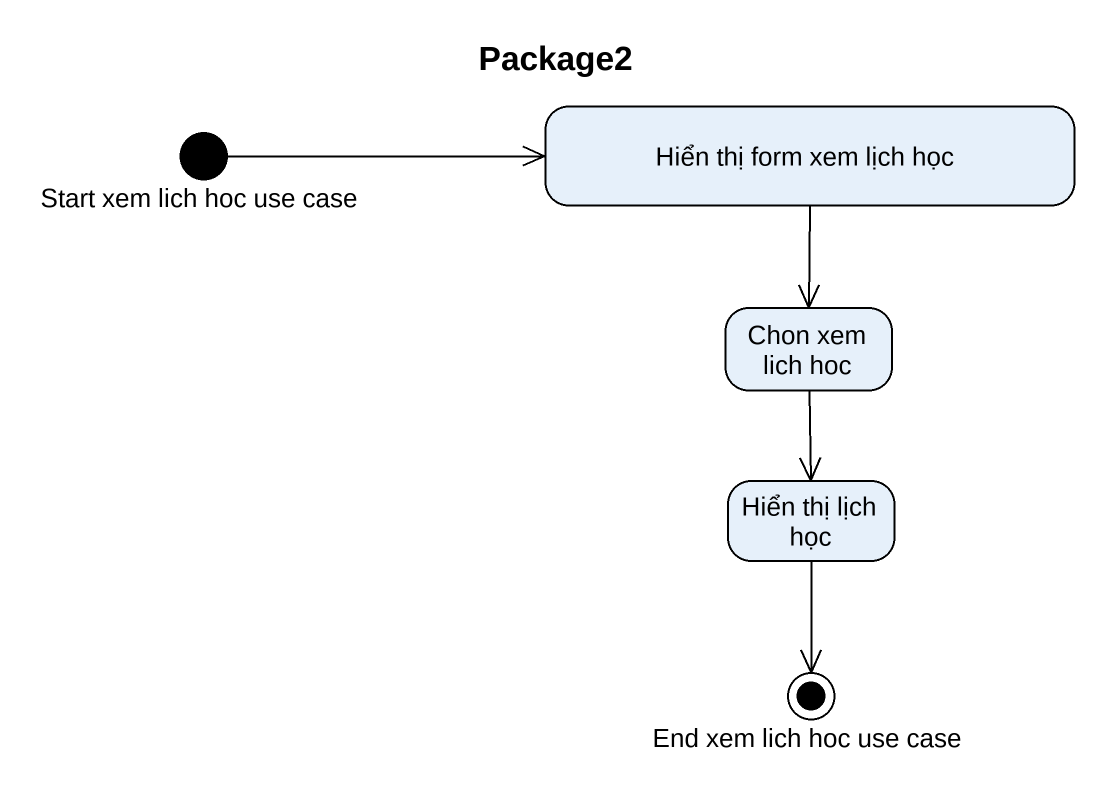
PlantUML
@startuml
title Package2
hide empty description
state "Hiển thị form xem lịch học" as Hiển_thị_form_xem_lịch_học
state "Start xem lich hoc use case" as Start_xem_lich_hoc_use_case <<start>>
state "Chon xem lich hoc" as Chon_xem_lich_hoc
state "Hiển thị lịch học" as Hiển_thị_lịch_học
state "End xem lich hoc use case" as End_xem_lich_hoc_use_case <<end>>
Hiển_thị_form_xem_lịch_học --> Chon_xem_lich_hoc
Start_xem_lich_hoc_use_case -right-> Hiển_thị_form_xem_lịch_học
Chon_xem_lich_hoc --> Hiển_thị_lịch_học
Hiển_thị_lịch_học --> End_xem_lich_hoc_use_case
@enduml
